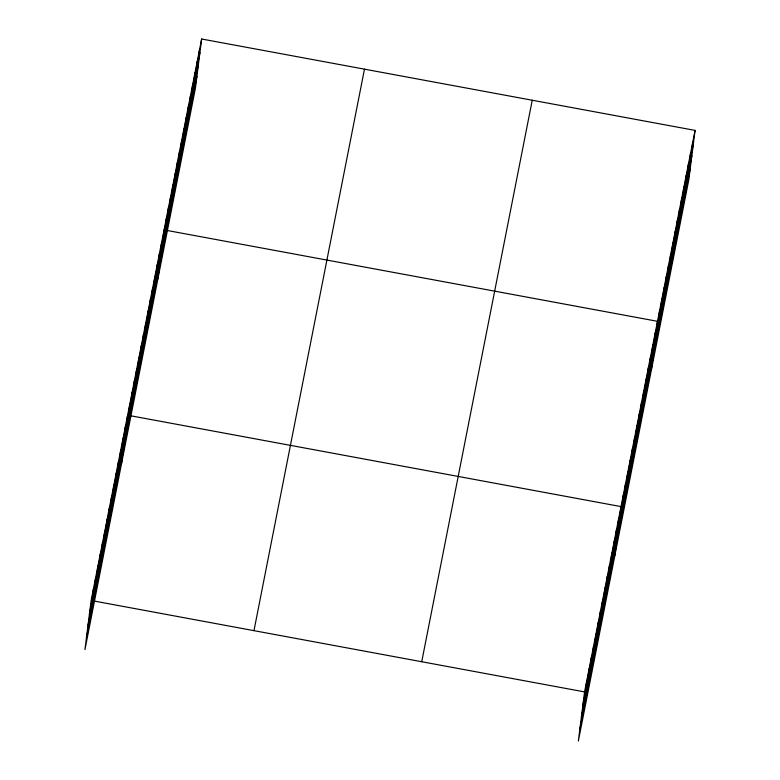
<?xml version="1.0" encoding="UTF-8"?>
<svg xmlns="http://www.w3.org/2000/svg" width="780" height="780" viewBox="0 0 780 780"><rect width="100%" height="100%" fill="white"/><g stroke="black" fill="none" stroke-linecap="round" stroke-linejoin="round"><path stroke-width="1.17" d="M91.699 602.579L93.424 588.91M93.97 590.996L95.696 577.337M96.252 579.423L97.978 565.754M98.534 567.84L100.259 554.17M100.815 556.257L102.541 542.587M103.087 544.674L104.812 531.014M105.368 533.091L107.094 519.431M107.65 521.518L109.376 507.848M109.931 509.935L111.657 496.265M112.203 498.352L113.929 484.682M114.484 486.769L116.21 473.109M116.766 475.195L118.492 461.526M119.047 463.613L120.773 449.943M121.319 452.029L123.045 438.36M123.601 440.447L125.326 426.787M121.407 464.305L127.608 415.204M128.164 417.29L129.889 403.621M130.435 405.707L132.161 392.038M132.717 394.124L134.443 380.455M134.999 382.541L136.724 368.881M137.28 370.968L139.006 357.298M139.552 359.385L141.278 345.715M141.833 347.802L143.559 334.132M144.115 336.219L145.841 322.559M146.396 324.636L148.122 310.976M148.668 313.063L150.394 299.393M150.95 301.48L152.675 287.81M153.231 289.897L154.957 276.227M155.512 278.314L157.238 264.654M157.784 266.74L159.52 253.071M160.066 255.157L161.791 241.488M157.872 279.016L164.073 229.905M164.56 232.343L166.286 218.683M166.764 221.111L168.49 207.451M168.977 209.888L170.703 196.219M171.191 198.656L172.916 184.987M173.394 187.424L175.12 173.755M175.607 176.192L177.333 162.532M177.82 164.97L179.546 151.3M180.024 153.738L181.75 140.069M182.237 142.506L183.963 128.836M184.451 131.274L186.176 117.605M186.654 120.042L188.38 106.382M188.867 108.82L190.593 95.15M191.08 97.588L192.806 83.918M193.284 86.356L195.01 72.686M195.497 75.124L197.223 61.464M197.71 63.892L199.436 50.232M201.64 39L195.439 88.101L84.942 649.603L91.143 600.493L201.64 39L695.058 130.397L688.857 179.507L578.36 741L584.561 691.899L695.058 130.397M585.107 693.986L586.843 680.316M587.389 682.402L589.115 668.733M589.67 670.819L591.396 657.15M591.952 659.236L593.678 645.577M594.224 647.654L595.959 633.994M596.505 636.08L598.231 622.411M598.786 624.497L600.512 610.828M601.068 612.914L602.794 599.245M603.35 601.331L605.075 587.672M605.621 589.758L607.347 576.088M607.903 578.175L609.629 564.505M610.184 566.592L611.91 552.923M612.466 555.009L614.192 541.349M614.737 543.426L616.463 529.766M617.019 531.853L618.745 518.183M614.825 555.711L621.026 506.6L131.02 415.837M621.582 508.687L623.308 495.017M623.854 497.104L625.579 483.444M626.135 485.531L627.861 471.861M628.417 473.947L630.142 460.278M630.698 462.365L632.424 448.695M632.97 450.781L634.696 437.122M635.251 439.198L636.977 425.539M637.533 427.625L639.259 413.956M639.815 416.042L641.54 402.373M642.086 404.459L643.812 390.79M644.368 392.876L646.093 379.216M646.649 381.303L648.375 367.633M648.931 369.72L650.657 356.05M651.202 358.137L652.928 344.468M653.484 346.554L655.21 332.894M651.29 370.412L657.491 321.311L167.486 230.539M657.979 323.749L659.704 310.079M660.182 312.517L661.908 298.847M662.395 301.285L664.121 287.615M664.609 290.053L666.334 276.393M666.812 278.831L668.538 265.161M669.025 267.599L670.751 253.929M671.239 256.366L672.965 242.697M673.442 245.134L675.168 231.475M675.655 233.903L677.381 220.243M677.869 222.68L679.594 209.011M680.072 211.448L681.798 197.779M682.285 200.216L684.011 186.547M684.499 188.984L686.225 175.325M686.702 177.752L688.428 164.093M688.916 166.53L690.641 152.861M691.129 155.298L692.855 141.628M89.417 614.162L199.914 52.669M87.935 625.852L198.442 64.36M86.414 637.904L196.921 76.411M253.968 630.659L364.474 69.166M421.726 661.733L532.233 100.24M582.835 705.559L693.332 144.066M581.353 717.259L691.86 155.766M579.832 729.31L690.339 167.807M94.555 601.126L584.561 691.899"/></g></svg>
